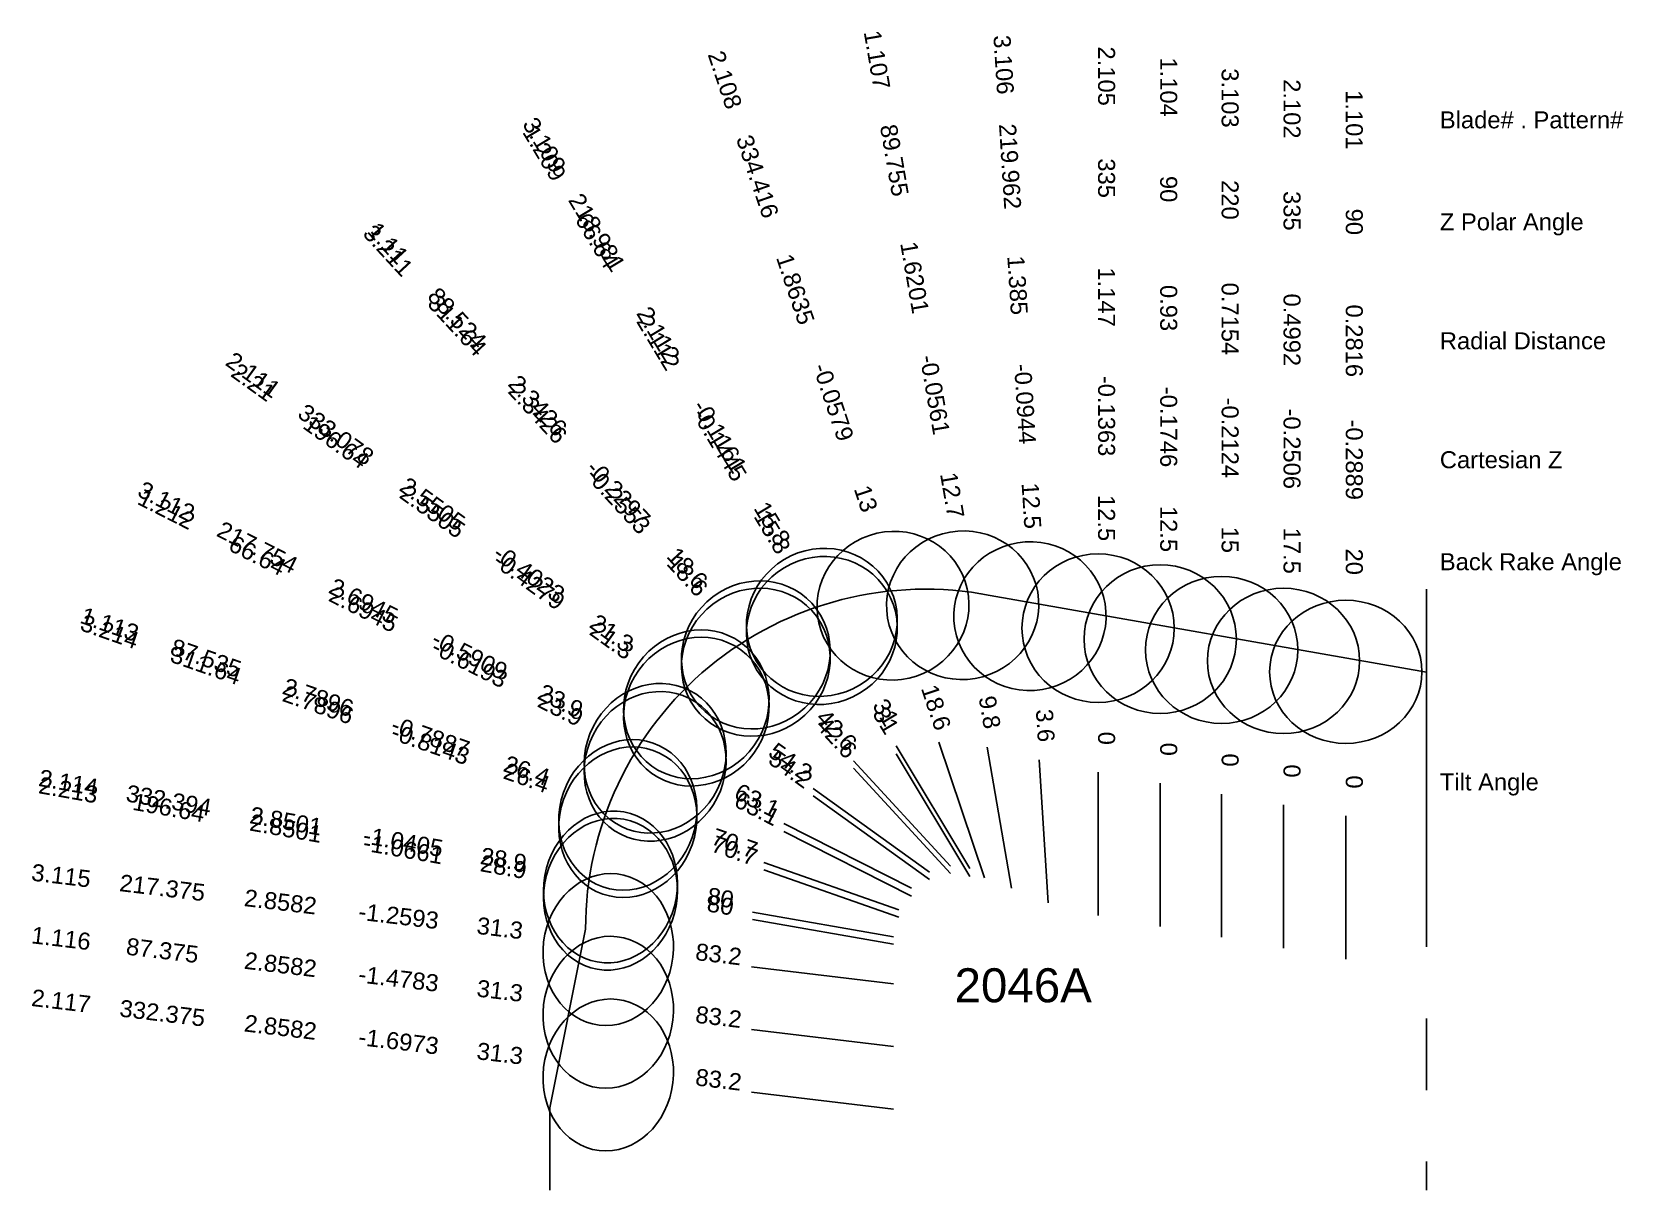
# Model space of a CAD drawing. Header units: inches. Extents: x 31.13 to 36.69, y 15.9 to 19.95.
import ezdxf
from ezdxf.enums import TextEntityAlignment as Align

# ---------------------------------------------------------------- set-up
doc = ezdxf.new("R2010")
doc.units = ezdxf.units.IN
doc.header["$MEASUREMENT"] = 0
doc.linetypes.add('CENTER', pattern=[2, 1.25, -0.25, 0.25, -0.25])
for name, color, linetype, true_color in [('Blade_1', 30, 'Continuous', 0xff7f00), ('Blade_2', 7, 'Continuous', 0xcccc00), ('Blade_3', 7, 'Continuous', 0x00cc00)]:
    doc.layers.add(name, color=color, linetype=linetype, true_color=true_color)
doc.styles.get("Standard").update_dxf_attribs({"font": 'arial.ttf'})

msp = doc.modelspace()

# ---------------------------------------------------------------- linework, layer by layer
for p, q in [((34.4763, 17.9783), (36, 17.7097)), ((32.9375, 16.1874), (33.0625, 16.8124)), ((32.9375, 15.9002), (32.9375, 16.1874))]:
    msp.add_line(p, q)
at = {"color": 5, "linetype": 'CENTER'}
msp.add_line((36, 18), (36, 15.9002), dxfattribs=at)
msp.add_arc((34.2501, 16.8124), 1.1876, 79.0204, 179.9972)
at = {"layer": 'Blade_1'}
for p, q in [((34.1476, 17.4241), (34.4055, 16.9957)), ((34.4656, 17.4477), (34.5507, 16.955)), ((33.9985, 17.3999), (34.3372, 17.0321)), ((35.07, 17.3219), (35.07, 16.8219)), ((35.7184, 17.2076), (35.7184, 16.7076)), ((33.7547, 17.1532), (34.2007, 16.9272)), ((33.6856, 17.0448), (34.1574, 16.8794)), ((33.6417, 16.4619), (34.1382, 16.4025))]:
    msp.add_line(p, q, dxfattribs=at)
for centre, major_axis, ratio in [((34.3799, 17.9439), (0.2621, 0.0453), 0.975614), ((33.888, 17.8555), (0.2279, 0.1372), 0.962265), ((35.07, 17.8254), (0.266, 0), 0.976296), ((33.6574, 17.7703), (0.1957, 0.1802), 0.947906), ((35.7184, 17.7111), (0.266, 0), 0.939693), ((33.3055, 17.3807), (0.1202, 0.2373), 0.914034), ((33.2104, 17.2113), (0.088, 0.251), 0.895332), ((33.1418, 16.5217), (0.0316, 0.2641), 0.854581)]:
    msp.add_ellipse(centre, major_axis=major_axis, ratio=ratio, dxfattribs=at)
at = {"layer": 'Blade_2'}
for p, q in [((34.297, 17.4649), (34.4565, 16.991)), ((34.853, 17.3602), (34.853, 16.8602)), ((33.8581, 17.3035), (34.2638, 17.0113)), ((33.8581, 17.2779), (34.2638, 16.9857)), ((35.5008, 17.2459), (35.5008, 16.7459)), ((33.6457, 16.8719), (34.1381, 16.785)), ((33.6457, 16.8463), (34.1381, 16.7594)), ((33.6417, 16.2429), (34.1382, 16.1835))]:
    msp.add_line(p, q, dxfattribs=at)
for centre, major_axis, ratio in [((34.1365, 17.9421), (0.2521, 0.0848), 0.974423), ((34.853, 17.8637), (0.266, 0), 0.976296), ((35.5008, 17.7494), (0.266, 0), 0.953717), ((33.4495, 17.5977), (0.1554, 0.2159), 0.931578), ((33.4495, 17.5721), (0.1554, 0.2159), 0.931578), ((33.1499, 16.9595), (0.0463, 0.2619), 0.875407), ((33.1499, 16.9339), (0.0463, 0.2619), 0.875407), ((33.1418, 16.3027), (0.0316, 0.2641), 0.854581)]:
    msp.add_ellipse(centre, major_axis=major_axis, ratio=ratio, dxfattribs=at)
at = {"layer": 'Blade_3'}
for p, q in [((34.1476, 17.4525), (34.4055, 17.0241)), ((34.6466, 17.4031), (34.6781, 16.9041)), ((33.9985, 17.3743), (34.3372, 17.0065)), ((35.2846, 17.2841), (35.2846, 16.7841)), ((33.7547, 17.1816), (34.2007, 16.9556)), ((33.6856, 17.0192), (34.1574, 16.8538)), ((33.6417, 16.6809), (34.1382, 16.6215))]:
    msp.add_line(p, q, dxfattribs=at)
for centre, major_axis, ratio in [((33.888, 17.8839), (0.2279, 0.1372), 0.962265), ((34.615, 17.9056), (0.2655, 0.0167), 0.976205), ((33.6574, 17.7447), (0.1957, 0.1802), 0.947906), ((35.2846, 17.7876), (0.266, 0), 0.965926), ((33.3055, 17.4091), (0.1202, 0.2373), 0.914034), ((33.2104, 17.1857), (0.088, 0.251), 0.895332), ((33.1418, 16.7407), (0.0316, 0.2641), 0.854581)]:
    msp.add_ellipse(centre, major_axis=major_axis, ratio=ratio, dxfattribs=at)

# ---------------------------------------------------------------- texts
for s, height, p in [('Blade# . Pattern#', 0.059375, (36.0469, 19.6396)), ('Z Polar Angle', 0.059375, (36.0469, 19.2833)), ('Radial Distance', 0.059375, (36.0469, 18.8677)), ('Cartesian Z', 0.059375, (36.0469, 18.4521)), ('Back Rake Angle', 0.059375, (36.0469, 18.0958)), ('Tilt Angle', 0.05937, (36.0469, 17.3263))]:
    msp.add_text(s, height=height).set_placement(p, align=Align.MIDDLE_LEFT)
msp.add_text('2046A', height=0.11875).set_placement((34.5914, 16.616), align=Align.MIDDLE_CENTER)
at = {"layer": 'Blade_1'}
for s, height, rotation, p in [('1.107', 0.05937, 279.7998, (34.0517, 19.8443)), ('1.104', 0.05937, 270, (35.07, 19.7539)), ('1.101', 0.05937, 270, (35.7184, 19.6396)), ('1.209', 0.05937, 301.0419, (32.8935, 19.5078)), ('89.755', 0.05937, 279.7998, (34.1123, 19.4932)), ('90', 0.05937, 270, (35.07, 19.3976)), ('66.64', 0.05937, 301.0419, (33.0772, 19.2026)), ('90', 0.05937, 270, (35.7184, 19.2833)), ('1.11', 0.05937, 312.6432, (32.351, 19.1889)), ('1.6201', 0.05937, 279.7998, (34.183, 19.0836)), ('88.524', 0.05937, 312.6432, (32.5923, 18.9268)), ('0.93', 0.05937, 270, (35.07, 18.982)), ('2.112', 0.05937, 301.0419, (33.2916, 18.8465)), ('0.2816', 0.05937, 270, (35.7184, 18.8677)), ('-0.0561', 0.05937, 279.7998, (34.2538, 18.6741)), ('2.3426', 0.05937, 312.6432, (32.8739, 18.6211)), ('-0.1746', 0.05937, 270, (35.07, 18.5664)), ('-0.1445', 0.05937, 301.0419, (33.5059, 18.4904)), ('-0.2889', 0.05937, 270, (35.7184, 18.4521)), ('-0.2297', 0.05937, 312.6432, (33.1554, 18.3154)), ('12.7', 0.05937, 279.7998, (34.3144, 18.323)), ('1.212', 0.05937, 333.1351, (31.5851, 18.2522)), ('15.8', 0.05937, 301.0419, (33.6896, 18.1851)), ('12.5', 0.05937, 270, (35.07, 18.2101)), ('66.64', 0.05937, 333.1351, (31.9029, 18.0912)), ('18.6', 0.05937, 312.6432, (33.3968, 18.0533)), ('20', 0.05937, 270, (35.7184, 18.0958)), ('2.6945', 0.05937, 333.1351, (32.2737, 17.9034)), ('1.113', 0.05937, 340.6869, (31.3904, 17.8491)), ('87.535', 0.05937, 340.6869, (31.7266, 17.7313)), ('-0.6193', 0.05937, 333.1351, (32.6445, 17.7155)), ('2.7896', 0.05937, 340.6869, (32.1189, 17.5938)), ('23.9', 0.05937, 333.1351, (32.9623, 17.5546)), ('9.8', 0.05937, 279.7998, (34.4454, 17.5648)), ('31', 0.05937, 301.0419, (34.0864, 17.5258)), ('-0.7887', 0.05937, 340.6869, (32.5111, 17.4564)), ('42.6', 0.05937, 312.6432, (33.918, 17.4873)), ('0', 0.0594, 270, (35.07, 17.4406)), ('26.4', 0.05937, 340.6869, (32.8473, 17.3385)), ('0', 0.0594, 270, (35.7184, 17.3263)), ('63.1', 0.05937, 333.1351, (33.6487, 17.2068)), ('70.7', 0.05937, 340.6869, (33.5735, 17.084)), ('1.116', 0.05937, 353.1806, (31.2269, 16.7507)), ('87.375', 0.05937, 353.1806, (31.5807, 16.7084)), ('2.8582', 0.05937, 353.1806, (31.9933, 16.659)), ('-1.4783', 0.05937, 353.1806, (32.406, 16.6097)), ('31.3', 0.05937, 353.1806, (32.7598, 16.5674)), ('83.2', 0.05937, 353.1806, (33.5238, 16.476))]:
    msp.add_text(s, height=height, rotation=rotation, dxfattribs=at).set_placement(p, align=Align.CENTER)
at = {"layer": 'Blade_2'}
for s, height, rotation, p in [('2.108', 0.05937, 288.594, (33.5216, 19.7699)), ('2.105', 0.05937, 270, (34.853, 19.7922)), ('2.102', 0.05937, 270, (35.5008, 19.6779)), ('334.416', 0.05937, 288.594, (33.6352, 19.4323)), ('335', 0.05937, 270, (34.853, 19.4359)), ('335', 0.05937, 270, (35.5008, 19.3216)), ('1.8635', 0.05937, 288.594, (33.7677, 19.0384)), ('1.147', 0.05937, 270, (34.853, 19.0203)), ('0.4992', 0.05937, 270, (35.5008, 18.906)), ('2.111', 0.05937, 324.2436, (31.8845, 18.7246)), ('2.21', 0.05937, 324.2436, (31.8845, 18.699)), ('-0.0579', 0.05937, 288.594, (33.9002, 18.6444)), ('-0.1363', 0.05937, 270, (34.853, 18.6047)), ('333.078', 0.05937, 324.2436, (32.1736, 18.5164)), ('-0.2506', 0.05937, 270, (35.5008, 18.4904)), ('196.64', 0.05937, 324.2436, (32.1736, 18.4908)), ('2.5505', 0.05937, 324.2436, (32.5109, 18.2736)), ('2.5505', 0.05937, 324.2436, (32.5109, 18.248)), ('13', 0.05937, 288.594, (34.0138, 18.3068)), ('12.5', 0.05937, 270, (34.853, 18.2484)), ('17.5', 0.05937, 270, (35.5008, 18.1341)), ('-0.4023', 0.05937, 324.2436, (32.8482, 18.0307)), ('-0.4279', 0.05937, 324.2436, (32.8482, 18.0051)), ('21.3', 0.05937, 324.2436, (33.1373, 17.8225)), ('21.3', 0.05937, 324.2436, (33.1373, 17.7969)), ('18.6', 0.05937, 288.594, (34.2592, 17.5774)), ('54.2', 0.05937, 324.2436, (33.7617, 17.3729)), ('0', 0.0594, 270, (34.853, 17.4789)), ('54.2', 0.05937, 324.2436, (33.7617, 17.3473)), ('2.114', 0.05937, 349.9833, (31.2508, 17.2949)), ('0', 0.0594, 270, (35.5008, 17.3646)), ('2.213', 0.05937, 349.9833, (31.2508, 17.2693)), ('332.394', 0.05937, 349.9833, (31.6016, 17.233)), ('196.64', 0.05937, 349.9833, (31.6016, 17.2074)), ('2.8501', 0.05937, 349.9833, (32.0109, 17.1607)), ('2.8501', 0.05937, 349.9833, (32.0109, 17.1351)), ('-1.0405', 0.05937, 349.9833, (32.4202, 17.0884)), ('-1.0661', 0.05937, 349.9833, (32.4202, 17.0628)), ('28.9', 0.05937, 349.9833, (32.771, 17.0264)), ('28.9', 0.05937, 349.9833, (32.771, 17.0008)), ('80', 0.05937, 349.9833, (33.5288, 16.8926)), ('80', 0.05937, 349.9833, (33.5288, 16.867)), ('2.117', 0.05937, 353.1806, (31.2269, 16.5317)), ('332.375', 0.05937, 353.1806, (31.5807, 16.4894)), ('2.8582', 0.05937, 353.1806, (31.9933, 16.44)), ('-1.6973', 0.05937, 353.1806, (32.406, 16.3907)), ('31.3', 0.05937, 353.1806, (32.7598, 16.3484)), ('83.2', 0.05937, 353.1806, (33.5238, 16.257))]:
    msp.add_text(s, height=height, rotation=rotation, dxfattribs=at).set_placement(p, align=Align.CENTER)
at = {"layer": 'Blade_3'}
for s, height, rotation, p in [('3.106', 0.05937, 273.6039, (34.4938, 19.8303)), ('3.103', 0.05937, 270, (35.2846, 19.7161)), ('3.109', 0.05937, 301.0419, (32.8935, 19.5362)), ('219.962', 0.05937, 273.6039, (34.5162, 19.4747)), ('220', 0.05937, 270, (35.2846, 19.3598)), ('218.981', 0.05937, 301.0419, (33.0772, 19.231)), ('3.211', 0.05937, 312.6432, (32.351, 19.1633)), ('1.385', 0.05937, 273.6039, (34.5423, 19.0599)), ('311.64', 0.05937, 312.6432, (32.5923, 18.9012)), ('0.7154', 0.05937, 270, (35.2846, 18.9442)), ('2.112', 0.05937, 301.0419, (33.2916, 18.8749)), ('-0.0944', 0.05937, 273.6039, (34.5684, 18.6451)), ('2.3426', 0.05937, 312.6432, (32.8739, 18.5955)), ('-0.1161', 0.05937, 301.0419, (33.5059, 18.5188)), ('-0.2124', 0.05937, 270, (35.2846, 18.5286)), ('-0.2553', 0.05937, 312.6432, (33.1554, 18.2898)), ('3.112', 0.05937, 333.1351, (31.5851, 18.2806)), ('12.5', 0.05937, 273.6039, (34.5908, 18.2896)), ('15.8', 0.05937, 301.0419, (33.6896, 18.2135)), ('217.754', 0.05937, 333.1351, (31.9029, 18.1196)), ('15', 0.05937, 270, (35.2846, 18.1723)), ('18.6', 0.05937, 312.6432, (33.3968, 18.0277)), ('2.6945', 0.05937, 333.1351, (32.2737, 17.9318)), ('3.214', 0.05937, 340.6869, (31.3904, 17.8235)), ('311.64', 0.05937, 340.6869, (31.7266, 17.7057)), ('-0.5909', 0.05937, 333.1351, (32.6445, 17.7439)), ('2.7896', 0.05937, 340.6869, (32.1189, 17.5682)), ('23.9', 0.05937, 333.1351, (32.9623, 17.583)), ('31', 0.05937, 301.0419, (34.0864, 17.5542)), ('3.6', 0.05937, 273.6039, (34.6392, 17.5216)), ('-0.8143', 0.05937, 340.6869, (32.5111, 17.4308)), ('42.6', 0.05937, 312.6432, (33.918, 17.4617)), ('0', 0.0594, 270, (35.2846, 17.4028)), ('26.4', 0.05937, 340.6869, (32.8473, 17.3129)), ('63.1', 0.05937, 333.1351, (33.6487, 17.2352)), ('70.7', 0.05937, 340.6869, (33.5735, 17.0584)), ('3.115', 0.05937, 353.1806, (31.2269, 16.9697)), ('217.375', 0.05937, 353.1806, (31.5807, 16.9274)), ('2.8582', 0.05937, 353.1806, (31.9933, 16.878)), ('-1.2593', 0.05937, 353.1806, (32.406, 16.8287)), ('31.3', 0.05937, 353.1806, (32.7598, 16.7864)), ('83.2', 0.05937, 353.1806, (33.5238, 16.695))]:
    msp.add_text(s, height=height, rotation=rotation, dxfattribs=at).set_placement(p, align=Align.CENTER)

doc.saveas('drawing.dxf')
